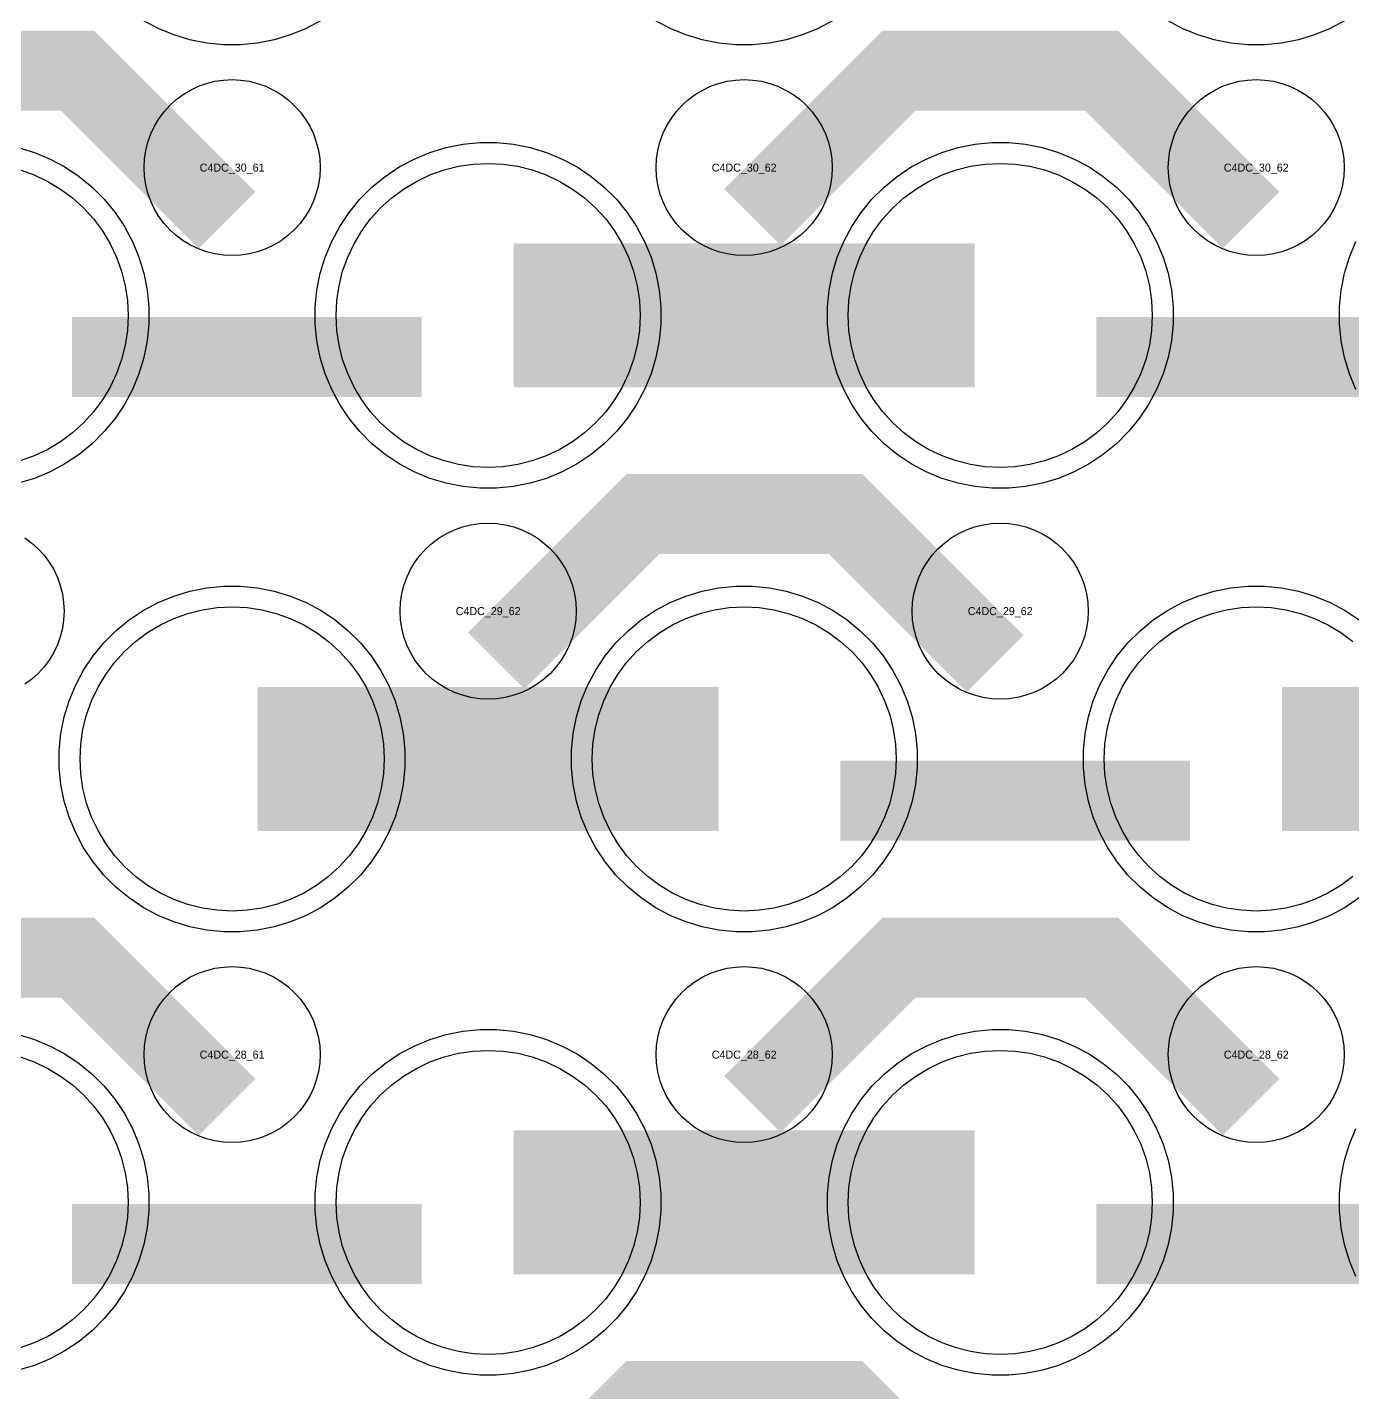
# Model space of a CAD drawing. Extents: x -11880 to 11880, y -14992 to 14992.
# Drawn here: x 7696 to 8110.1, y -11019.2 to -10592.6 of the extents above; entities that cross this region are included whole.
import ezdxf
from ezdxf.enums import TextEntityAlignment as Align

# ---------------------------------------------------------------- set-up
doc = ezdxf.new("R2010")
doc.units = 0
doc.header["$MEASUREMENT"] = 0
for name, color, linetype in [('GDS_775_DT_237', 138, 'CONTINUOUS'), ('RDL1_FS', 34, 'CONTINUOUS'), ('RDL_BS', 160, 'CONTINUOUS')]:
    doc.layers.add(name, color=color, linetype=linetype)

msp = doc.modelspace()

# ---------------------------------------------------------------- linework, layer by layer
at = {"layer": 'RDL1_FS', "color": 241, "true_color": 0xf7abae}
for points in [[(7693.791, -10637.176), (7698.181, -10638.748), (7702.395, -10640.74), (7706.395, -10643.138), (7710.14, -10645.916), (7713.594, -10649.046), (7716.724, -10652.5), (7719.502, -10656.245), (7721.9, -10660.245), (7723.892, -10664.459), (7725.464, -10668.849), (7726.596, -10673.372), (7727.28, -10677.983), (7727.509, -10682.64), (7727.28, -10687.297), (7726.596, -10691.908), (7725.464, -10696.431), (7723.892, -10700.821), (7721.9, -10705.035), (7719.502, -10709.035), (7716.724, -10712.78), (7713.594, -10716.234), (7710.14, -10719.364), (7706.395, -10722.142), (7702.395, -10724.54), (7698.181, -10726.532), (7693.791, -10728.104)], [(7693.791, -10914.306), (7698.181, -10915.878), (7702.395, -10917.87), (7706.395, -10920.268), (7710.14, -10923.046), (7713.594, -10926.176), (7716.724, -10929.63), (7719.502, -10933.375), (7721.9, -10937.375), (7723.892, -10941.589), (7725.464, -10945.979), (7726.596, -10950.502), (7727.28, -10955.113), (7727.509, -10959.77), (7727.28, -10964.427), (7726.596, -10969.038), (7725.464, -10973.561), (7723.892, -10977.951), (7721.9, -10982.165), (7719.502, -10986.165), (7716.724, -10989.91), (7713.594, -10993.364), (7710.14, -10996.494), (7706.395, -10999.272), (7702.395, -11001.67), (7698.181, -11003.662), (7693.791, -11005.234)]]:
    msp.add_lwpolyline(points, dxfattribs=at)
for points in [[(7840, -10730.149), (7835.343, -10729.92), (7830.732, -10729.236), (7826.209, -10728.104), (7821.819, -10726.532), (7817.605, -10724.54), (7813.605, -10722.142), (7809.86, -10719.364), (7806.406, -10716.234), (7803.276, -10712.78), (7800.498, -10709.035), (7798.1, -10705.035), (7796.108, -10700.821), (7794.536, -10696.431), (7793.404, -10691.908), (7792.72, -10687.297), (7792.491, -10682.64), (7792.72, -10677.983), (7793.404, -10673.372), (7794.536, -10668.849), (7796.108, -10664.459), (7798.1, -10660.245), (7800.498, -10656.245), (7803.276, -10652.5), (7806.406, -10649.046), (7809.86, -10645.916), (7813.605, -10643.138), (7817.605, -10640.74), (7821.819, -10638.748), (7826.209, -10637.176), (7830.732, -10636.044), (7835.343, -10635.36), (7840, -10635.131), (7844.657, -10635.36), (7849.268, -10636.044), (7853.791, -10637.176), (7858.181, -10638.748), (7862.395, -10640.74), (7866.395, -10643.138), (7870.14, -10645.916), (7873.594, -10649.046), (7876.724, -10652.5), (7879.502, -10656.245), (7881.9, -10660.245), (7883.892, -10664.459), (7885.464, -10668.849), (7886.596, -10673.372), (7887.28, -10677.983), (7887.509, -10682.64), (7887.28, -10687.297), (7886.596, -10691.908), (7885.464, -10696.431), (7883.892, -10700.821), (7881.9, -10705.035), (7879.502, -10709.035), (7876.724, -10712.78), (7873.594, -10716.234), (7870.14, -10719.364), (7866.395, -10722.142), (7862.395, -10724.54), (7858.181, -10726.532), (7853.791, -10728.104), (7849.268, -10729.236), (7844.657, -10729.92)], [(8000, -10730.149), (7995.343, -10729.92), (7990.732, -10729.236), (7986.209, -10728.104), (7981.819, -10726.532), (7977.605, -10724.54), (7973.605, -10722.142), (7969.86, -10719.364), (7966.406, -10716.234), (7963.276, -10712.78), (7960.498, -10709.035), (7958.1, -10705.035), (7956.108, -10700.821), (7954.536, -10696.431), (7953.404, -10691.908), (7952.72, -10687.297), (7952.491, -10682.64), (7952.72, -10677.983), (7953.404, -10673.372), (7954.536, -10668.849), (7956.108, -10664.459), (7958.1, -10660.245), (7960.498, -10656.245), (7963.276, -10652.5), (7966.406, -10649.046), (7969.86, -10645.916), (7973.605, -10643.138), (7977.605, -10640.74), (7981.819, -10638.748), (7986.209, -10637.176), (7990.732, -10636.044), (7995.343, -10635.36), (8000, -10635.131), (8004.657, -10635.36), (8009.268, -10636.044), (8013.791, -10637.176), (8018.181, -10638.748), (8022.395, -10640.74), (8026.395, -10643.138), (8030.14, -10645.916), (8033.594, -10649.046), (8036.724, -10652.5), (8039.502, -10656.245), (8041.9, -10660.245), (8043.892, -10664.459), (8045.464, -10668.849), (8046.596, -10673.372), (8047.28, -10677.983), (8047.509, -10682.64), (8047.28, -10687.297), (8046.596, -10691.908), (8045.464, -10696.431), (8043.892, -10700.821), (8041.9, -10705.035), (8039.502, -10709.035), (8036.724, -10712.78), (8033.594, -10716.234), (8030.14, -10719.364), (8026.395, -10722.142), (8022.395, -10724.54), (8018.181, -10726.532), (8013.791, -10728.104), (8009.268, -10729.236), (8004.657, -10729.92)], [(7840, -11007.279), (7835.343, -11007.05), (7830.732, -11006.366), (7826.209, -11005.234), (7821.819, -11003.662), (7817.605, -11001.67), (7813.605, -10999.272), (7809.86, -10996.494), (7806.406, -10993.364), (7803.276, -10989.91), (7800.498, -10986.165), (7798.1, -10982.165), (7796.108, -10977.951), (7794.536, -10973.561), (7793.404, -10969.038), (7792.72, -10964.427), (7792.491, -10959.77), (7792.72, -10955.113), (7793.404, -10950.502), (7794.536, -10945.979), (7796.108, -10941.589), (7798.1, -10937.375), (7800.498, -10933.375), (7803.276, -10929.63), (7806.406, -10926.176), (7809.86, -10923.046), (7813.605, -10920.268), (7817.605, -10917.87), (7821.819, -10915.878), (7826.209, -10914.306), (7830.732, -10913.174), (7835.343, -10912.49), (7840, -10912.261), (7844.657, -10912.49), (7849.268, -10913.174), (7853.791, -10914.306), (7858.181, -10915.878), (7862.395, -10917.87), (7866.395, -10920.268), (7870.14, -10923.046), (7873.594, -10926.176), (7876.724, -10929.63), (7879.502, -10933.375), (7881.9, -10937.375), (7883.892, -10941.589), (7885.464, -10945.979), (7886.596, -10950.502), (7887.28, -10955.113), (7887.509, -10959.77), (7887.28, -10964.427), (7886.596, -10969.038), (7885.464, -10973.561), (7883.892, -10977.951), (7881.9, -10982.165), (7879.502, -10986.165), (7876.724, -10989.91), (7873.594, -10993.364), (7870.14, -10996.494), (7866.395, -10999.272), (7862.395, -11001.67), (7858.181, -11003.662), (7853.791, -11005.234), (7849.268, -11006.366), (7844.657, -11007.05)], [(8000, -11007.279), (7995.343, -11007.05), (7990.732, -11006.366), (7986.209, -11005.234), (7981.819, -11003.662), (7977.605, -11001.67), (7973.605, -10999.272), (7969.86, -10996.494), (7966.406, -10993.364), (7963.276, -10989.91), (7960.498, -10986.165), (7958.1, -10982.165), (7956.108, -10977.951), (7954.536, -10973.561), (7953.404, -10969.038), (7952.72, -10964.427), (7952.491, -10959.77), (7952.72, -10955.113), (7953.404, -10950.502), (7954.536, -10945.979), (7956.108, -10941.589), (7958.1, -10937.375), (7960.498, -10933.375), (7963.276, -10929.63), (7966.406, -10926.176), (7969.86, -10923.046), (7973.605, -10920.268), (7977.605, -10917.87), (7981.819, -10915.878), (7986.209, -10914.306), (7990.732, -10913.174), (7995.343, -10912.49), (8000, -10912.261), (8004.657, -10912.49), (8009.268, -10913.174), (8013.791, -10914.306), (8018.181, -10915.878), (8022.395, -10917.87), (8026.395, -10920.268), (8030.14, -10923.046), (8033.594, -10926.176), (8036.724, -10929.63), (8039.502, -10933.375), (8041.9, -10937.375), (8043.892, -10941.589), (8045.464, -10945.979), (8046.596, -10950.502), (8047.28, -10955.113), (8047.509, -10959.77), (8047.28, -10964.427), (8046.596, -10969.038), (8045.464, -10973.561), (8043.892, -10977.951), (8041.9, -10982.165), (8039.502, -10986.165), (8036.724, -10989.91), (8033.594, -10993.364), (8030.14, -10996.494), (8026.395, -10999.272), (8022.395, -11001.67), (8018.181, -11003.662), (8013.791, -11005.234), (8009.268, -11006.366), (8004.657, -11007.05)]]:
    msp.add_lwpolyline(points, close=True, dxfattribs=at)
for points in [[(7848.002, -10682.64, 45, 45, 0), (7920.002, -10682.64, 45, 45, 0)], [(7920.002, -10682.64, 45, 45, 0), (7992.002, -10682.64, 45, 45, 0)], [(7848.002, -10959.77, 45, 45, 0), (7920.002, -10959.77, 45, 45, 0)], [(7920.002, -10959.77, 45, 45, 0), (7992.002, -10959.77, 45, 45, 0)]]:
    msp.add_lwpolyline(points, format="xyseb", dxfattribs=at)
at = {"layer": 'RDL1_FS'}
for points in [[(7760, -10868.714), (7755.343, -10868.485), (7750.732, -10867.801), (7746.209, -10866.669), (7741.819, -10865.097), (7737.605, -10863.105), (7733.605, -10860.707), (7729.86, -10857.929), (7726.406, -10854.799), (7723.276, -10851.345), (7720.498, -10847.6), (7718.1, -10843.6), (7716.108, -10839.386), (7714.536, -10834.996), (7713.404, -10830.473), (7712.72, -10825.862), (7712.491, -10821.205), (7712.72, -10816.548), (7713.404, -10811.937), (7714.536, -10807.414), (7716.108, -10803.024), (7718.1, -10798.81), (7720.498, -10794.81), (7723.276, -10791.065), (7726.406, -10787.611), (7729.86, -10784.481), (7733.605, -10781.703), (7737.605, -10779.305), (7741.819, -10777.313), (7746.209, -10775.741), (7750.732, -10774.609), (7755.343, -10773.925), (7760, -10773.696), (7764.657, -10773.925), (7769.268, -10774.609), (7773.791, -10775.741), (7778.181, -10777.313), (7782.395, -10779.305), (7786.395, -10781.703), (7790.14, -10784.481), (7793.594, -10787.611), (7796.724, -10791.065), (7799.502, -10794.81), (7801.9, -10798.81), (7803.892, -10803.024), (7805.464, -10807.414), (7806.596, -10811.937), (7807.28, -10816.548), (7807.509, -10821.205), (7807.28, -10825.862), (7806.596, -10830.473), (7805.464, -10834.996), (7803.892, -10839.386), (7801.9, -10843.6), (7799.502, -10847.6), (7796.724, -10851.345), (7793.594, -10854.799), (7790.14, -10857.929), (7786.395, -10860.707), (7782.395, -10863.105), (7778.181, -10865.097), (7773.791, -10866.669), (7769.268, -10867.801), (7764.657, -10868.485)], [(7920, -10868.714), (7915.343, -10868.485), (7910.732, -10867.801), (7906.209, -10866.669), (7901.819, -10865.097), (7897.605, -10863.105), (7893.605, -10860.707), (7889.86, -10857.929), (7886.406, -10854.799), (7883.276, -10851.345), (7880.498, -10847.6), (7878.1, -10843.6), (7876.108, -10839.386), (7874.536, -10834.996), (7873.404, -10830.473), (7872.72, -10825.862), (7872.491, -10821.205), (7872.72, -10816.548), (7873.404, -10811.937), (7874.536, -10807.414), (7876.108, -10803.024), (7878.1, -10798.81), (7880.498, -10794.81), (7883.276, -10791.065), (7886.406, -10787.611), (7889.86, -10784.481), (7893.605, -10781.703), (7897.605, -10779.305), (7901.819, -10777.313), (7906.209, -10775.741), (7910.732, -10774.609), (7915.343, -10773.925), (7920, -10773.696), (7924.657, -10773.925), (7929.268, -10774.609), (7933.791, -10775.741), (7938.181, -10777.313), (7942.395, -10779.305), (7946.395, -10781.703), (7950.14, -10784.481), (7953.594, -10787.611), (7956.724, -10791.065), (7959.502, -10794.81), (7961.9, -10798.81), (7963.892, -10803.024), (7965.464, -10807.414), (7966.596, -10811.937), (7967.28, -10816.548), (7967.509, -10821.205), (7967.28, -10825.862), (7966.596, -10830.473), (7965.464, -10834.996), (7963.892, -10839.386), (7961.9, -10843.6), (7959.502, -10847.6), (7956.724, -10851.345), (7953.594, -10854.799), (7950.14, -10857.929), (7946.395, -10860.707), (7942.395, -10863.105), (7938.181, -10865.097), (7933.791, -10866.669), (7929.268, -10867.801), (7924.657, -10868.485)]]:
    msp.add_lwpolyline(points, close=True, dxfattribs=at)
msp.add_lwpolyline([(8110.14, -10857.929), (8106.395, -10860.707), (8102.395, -10863.105), (8098.181, -10865.097), (8093.791, -10866.669), (8089.268, -10867.801), (8084.657, -10868.485), (8080, -10868.714), (8075.343, -10868.485), (8070.732, -10867.801), (8066.209, -10866.669), (8061.819, -10865.097), (8057.605, -10863.105), (8053.605, -10860.707), (8049.86, -10857.929), (8046.406, -10854.799), (8043.276, -10851.345), (8040.498, -10847.6), (8038.1, -10843.6), (8036.108, -10839.386), (8034.536, -10834.996), (8033.404, -10830.473), (8032.72, -10825.862), (8032.491, -10821.205), (8032.72, -10816.548), (8033.404, -10811.937), (8034.536, -10807.414), (8036.108, -10803.024), (8038.1, -10798.81), (8040.498, -10794.81), (8043.276, -10791.065), (8046.406, -10787.611), (8049.86, -10784.481), (8053.605, -10781.703), (8057.605, -10779.305), (8061.819, -10777.313), (8066.209, -10775.741), (8070.732, -10774.609), (8075.343, -10773.925), (8080, -10773.696), (8084.657, -10773.925), (8089.268, -10774.609), (8093.791, -10775.741), (8098.181, -10777.313), (8102.395, -10779.305), (8106.395, -10781.703), (8110.14, -10784.481)], dxfattribs=at)
for points in [[(7768.002, -10821.205, 45, 45, 0), (7840.002, -10821.205, 45, 45, 0)], [(7840.002, -10821.205, 45, 45, 0), (7912.002, -10821.205, 45, 45, 0)], [(8088.002, -10821.205, 45, 45, 0), (8160.002, -10821.205, 45, 45, 0)]]:
    msp.add_lwpolyline(points, format="xyseb", dxfattribs=at)
at = {"layer": 'RDL_BS'}
for points in [[(7787.777, -10590.463), (7783.115, -10592.955), (7778.205, -10594.986), (7773.165, -10596.517), (7767.938, -10597.563), (7762.644, -10598.08), (7757.356, -10598.08), (7752.062, -10597.563), (7746.835, -10596.517), (7741.795, -10594.986), (7736.885, -10592.955), (7732.223, -10590.463)], [(7947.777, -10590.463), (7943.115, -10592.955), (7938.205, -10594.986), (7933.165, -10596.517), (7927.938, -10597.563), (7922.644, -10598.08), (7917.356, -10598.08), (7912.062, -10597.563), (7906.835, -10596.517), (7901.795, -10594.986), (7896.885, -10592.955), (7892.223, -10590.463)], [(8107.777, -10590.463), (8103.115, -10592.955), (8098.205, -10594.986), (8093.165, -10596.517), (8087.938, -10597.563), (8082.644, -10598.08), (8077.356, -10598.08), (8072.062, -10597.563), (8066.835, -10596.517), (8061.795, -10594.986), (8056.885, -10592.955), (8052.223, -10590.463)], [(7695.28, -10752.16), (7697.443, -10753.763), (7699.442, -10755.575), (7701.254, -10757.574), (7702.857, -10759.737), (7704.25, -10762.061), (7705.402, -10764.498), (7706.309, -10767.033), (7706.966, -10769.652), (7707.362, -10772.324), (7707.494, -10775.017), (7707.362, -10777.71), (7706.966, -10780.382), (7706.309, -10783.001), (7705.402, -10785.536), (7704.25, -10787.973), (7702.857, -10790.297), (7701.254, -10792.46), (7699.442, -10794.459), (7697.443, -10796.271), (7695.28, -10797.874)], [(8112.191, -10864.641), (8107.777, -10867.588), (8103.115, -10870.08), (8098.205, -10872.111), (8093.165, -10873.642), (8087.938, -10874.688), (8082.644, -10875.205), (8077.356, -10875.205), (8072.062, -10874.688), (8066.835, -10873.642), (8061.795, -10872.111), (8056.885, -10870.08), (8052.223, -10867.588), (8047.809, -10864.641), (8043.708, -10861.279), (8039.926, -10857.497), (8036.564, -10853.396), (8033.617, -10848.982), (8031.125, -10844.32), (8029.094, -10839.41), (8027.563, -10834.37), (8026.517, -10829.143), (8026, -10823.849), (8026, -10818.561), (8026.517, -10813.267), (8027.563, -10808.04), (8029.094, -10803), (8031.125, -10798.09), (8033.617, -10793.428), (8036.564, -10789.014), (8039.926, -10784.913), (8043.708, -10781.131), (8047.809, -10777.769), (8052.223, -10774.822), (8056.885, -10772.33), (8061.795, -10770.299), (8066.835, -10768.768), (8072.062, -10767.722), (8077.356, -10767.205), (8082.644, -10767.205), (8087.938, -10767.722), (8093.165, -10768.768), (8098.205, -10770.299), (8103.115, -10772.33), (8107.777, -10774.822), (8112.191, -10777.769)]]:
    msp.add_lwpolyline(points, dxfattribs=at)
for points in [[(7758.401, -10652.853, 25, 25, 0), (7711.687, -10606.139, 25, 25, 0), (7681.929, -10606.139, 25, 25, 0)], [(7922.562, -10651.954, 25, 25, 0), (7968.377, -10606.139, 25, 25, 0), (8001.93, -10606.139, 25, 25, 0)], [(8078.401, -10652.853, 25, 25, 0), (8031.687, -10606.139, 25, 25, 0), (8001.929, -10606.139, 25, 25, 0)], [(7842.562, -10790.519, 25, 25, 0), (7888.377, -10744.704, 25, 25, 0), (7921.93, -10744.704, 25, 25, 0)], [(7998.401, -10791.418, 25, 25, 0), (7951.687, -10744.704, 25, 25, 0), (7921.929, -10744.704, 25, 25, 0)], [(7950.016, -10834.218, 25, 25, 0), (8059.281, -10834.218, 25, 25, 0)], [(7758.401, -10929.983, 25, 25, 0), (7711.687, -10883.269, 25, 25, 0), (7681.929, -10883.269, 25, 25, 0)], [(7922.562, -10929.084, 25, 25, 0), (7968.377, -10883.269, 25, 25, 0), (8001.93, -10883.269, 25, 25, 0)], [(8078.401, -10929.983, 25, 25, 0), (8031.687, -10883.269, 25, 25, 0), (8001.929, -10883.269, 25, 25, 0)], [(7842.562, -11067.649, 25, 25, 0), (7888.377, -11021.834, 25, 25, 0), (7921.93, -11021.834, 25, 25, 0)], [(7998.401, -11068.548, 25, 25, 0), (7951.687, -11021.834, 25, 25, 0), (7921.929, -11021.834, 25, 25, 0)]]:
    msp.add_lwpolyline(points, format="xyseb", dxfattribs=at)
for points in [[(7760, -10663.946), (7757.307, -10663.814), (7754.635, -10663.418), (7752.016, -10662.761), (7749.481, -10661.854), (7747.044, -10660.702), (7744.72, -10659.309), (7742.557, -10657.706), (7740.558, -10655.894), (7738.746, -10653.895), (7737.143, -10651.732), (7735.75, -10649.408), (7734.598, -10646.971), (7733.691, -10644.436), (7733.034, -10641.817), (7732.638, -10639.145), (7732.506, -10636.452), (7732.638, -10633.759), (7733.034, -10631.087), (7733.691, -10628.468), (7734.598, -10625.933), (7735.75, -10623.496), (7737.143, -10621.172), (7738.746, -10619.009), (7740.558, -10617.01), (7742.557, -10615.198), (7744.72, -10613.595), (7747.044, -10612.202), (7749.481, -10611.05), (7752.016, -10610.143), (7754.635, -10609.486), (7757.307, -10609.09), (7760, -10608.958), (7762.693, -10609.09), (7765.365, -10609.486), (7767.984, -10610.143), (7770.519, -10611.05), (7772.956, -10612.202), (7775.28, -10613.595), (7777.443, -10615.198), (7779.442, -10617.01), (7781.254, -10619.009), (7782.857, -10621.172), (7784.25, -10623.496), (7785.402, -10625.933), (7786.309, -10628.468), (7786.966, -10631.087), (7787.362, -10633.759), (7787.494, -10636.452), (7787.362, -10639.145), (7786.966, -10641.817), (7786.309, -10644.436), (7785.402, -10646.971), (7784.25, -10649.408), (7782.857, -10651.732), (7781.254, -10653.895), (7779.442, -10655.894), (7777.443, -10657.706), (7775.28, -10659.309), (7772.956, -10660.702), (7770.519, -10661.854), (7767.984, -10662.761), (7765.365, -10663.418), (7762.693, -10663.814)], [(7920, -10663.946), (7917.307, -10663.814), (7914.635, -10663.418), (7912.016, -10662.761), (7909.481, -10661.854), (7907.044, -10660.702), (7904.72, -10659.309), (7902.557, -10657.706), (7900.558, -10655.894), (7898.746, -10653.895), (7897.143, -10651.732), (7895.75, -10649.408), (7894.598, -10646.971), (7893.691, -10644.436), (7893.034, -10641.817), (7892.638, -10639.145), (7892.506, -10636.452), (7892.638, -10633.759), (7893.034, -10631.087), (7893.691, -10628.468), (7894.598, -10625.933), (7895.75, -10623.496), (7897.143, -10621.172), (7898.746, -10619.009), (7900.558, -10617.01), (7902.557, -10615.198), (7904.72, -10613.595), (7907.044, -10612.202), (7909.481, -10611.05), (7912.016, -10610.143), (7914.635, -10609.486), (7917.307, -10609.09), (7920, -10608.958), (7922.693, -10609.09), (7925.365, -10609.486), (7927.984, -10610.143), (7930.519, -10611.05), (7932.956, -10612.202), (7935.28, -10613.595), (7937.443, -10615.198), (7939.442, -10617.01), (7941.254, -10619.009), (7942.857, -10621.172), (7944.25, -10623.496), (7945.402, -10625.933), (7946.309, -10628.468), (7946.966, -10631.087), (7947.362, -10633.759), (7947.494, -10636.452), (7947.362, -10639.145), (7946.966, -10641.817), (7946.309, -10644.436), (7945.402, -10646.971), (7944.25, -10649.408), (7942.857, -10651.732), (7941.254, -10653.895), (7939.442, -10655.894), (7937.443, -10657.706), (7935.28, -10659.309), (7932.956, -10660.702), (7930.519, -10661.854), (7927.984, -10662.761), (7925.365, -10663.418), (7922.693, -10663.814)], [(8080, -10663.946), (8077.307, -10663.814), (8074.635, -10663.418), (8072.016, -10662.761), (8069.481, -10661.854), (8067.044, -10660.702), (8064.72, -10659.309), (8062.557, -10657.706), (8060.558, -10655.894), (8058.746, -10653.895), (8057.143, -10651.732), (8055.75, -10649.408), (8054.598, -10646.971), (8053.691, -10644.436), (8053.034, -10641.817), (8052.638, -10639.145), (8052.506, -10636.452), (8052.638, -10633.759), (8053.034, -10631.087), (8053.691, -10628.468), (8054.598, -10625.933), (8055.75, -10623.496), (8057.143, -10621.172), (8058.746, -10619.009), (8060.558, -10617.01), (8062.557, -10615.198), (8064.72, -10613.595), (8067.044, -10612.202), (8069.481, -10611.05), (8072.016, -10610.143), (8074.635, -10609.486), (8077.307, -10609.09), (8080, -10608.958), (8082.693, -10609.09), (8085.365, -10609.486), (8087.984, -10610.143), (8090.519, -10611.05), (8092.956, -10612.202), (8095.28, -10613.595), (8097.443, -10615.198), (8099.442, -10617.01), (8101.254, -10619.009), (8102.857, -10621.172), (8104.25, -10623.496), (8105.402, -10625.933), (8106.309, -10628.468), (8106.966, -10631.087), (8107.362, -10633.759), (8107.494, -10636.452), (8107.362, -10639.145), (8106.966, -10641.817), (8106.309, -10644.436), (8105.402, -10646.971), (8104.25, -10649.408), (8102.857, -10651.732), (8101.254, -10653.895), (8099.442, -10655.894), (8097.443, -10657.706), (8095.28, -10659.309), (8092.956, -10660.702), (8090.519, -10661.854), (8087.984, -10662.761), (8085.365, -10663.418), (8082.693, -10663.814)], [(7840, -10802.511), (7837.307, -10802.379), (7834.635, -10801.983), (7832.016, -10801.326), (7829.481, -10800.419), (7827.044, -10799.267), (7824.72, -10797.874), (7822.557, -10796.271), (7820.558, -10794.459), (7818.746, -10792.46), (7817.143, -10790.297), (7815.75, -10787.973), (7814.598, -10785.536), (7813.691, -10783.001), (7813.034, -10780.382), (7812.638, -10777.71), (7812.506, -10775.017), (7812.638, -10772.324), (7813.034, -10769.652), (7813.691, -10767.033), (7814.598, -10764.498), (7815.75, -10762.061), (7817.143, -10759.737), (7818.746, -10757.574), (7820.558, -10755.575), (7822.557, -10753.763), (7824.72, -10752.16), (7827.044, -10750.767), (7829.481, -10749.615), (7832.016, -10748.708), (7834.635, -10748.051), (7837.307, -10747.655), (7840, -10747.523), (7842.693, -10747.655), (7845.365, -10748.051), (7847.984, -10748.708), (7850.519, -10749.615), (7852.956, -10750.767), (7855.28, -10752.16), (7857.443, -10753.763), (7859.442, -10755.575), (7861.254, -10757.574), (7862.857, -10759.737), (7864.25, -10762.061), (7865.402, -10764.498), (7866.309, -10767.033), (7866.966, -10769.652), (7867.362, -10772.324), (7867.494, -10775.017), (7867.362, -10777.71), (7866.966, -10780.382), (7866.309, -10783.001), (7865.402, -10785.536), (7864.25, -10787.973), (7862.857, -10790.297), (7861.254, -10792.46), (7859.442, -10794.459), (7857.443, -10796.271), (7855.28, -10797.874), (7852.956, -10799.267), (7850.519, -10800.419), (7847.984, -10801.326), (7845.365, -10801.983), (7842.693, -10802.379)], [(8000, -10802.511), (7997.307, -10802.379), (7994.635, -10801.983), (7992.016, -10801.326), (7989.481, -10800.419), (7987.044, -10799.267), (7984.72, -10797.874), (7982.557, -10796.271), (7980.558, -10794.459), (7978.746, -10792.46), (7977.143, -10790.297), (7975.75, -10787.973), (7974.598, -10785.536), (7973.691, -10783.001), (7973.034, -10780.382), (7972.638, -10777.71), (7972.506, -10775.017), (7972.638, -10772.324), (7973.034, -10769.652), (7973.691, -10767.033), (7974.598, -10764.498), (7975.75, -10762.061), (7977.143, -10759.737), (7978.746, -10757.574), (7980.558, -10755.575), (7982.557, -10753.763), (7984.72, -10752.16), (7987.044, -10750.767), (7989.481, -10749.615), (7992.016, -10748.708), (7994.635, -10748.051), (7997.307, -10747.655), (8000, -10747.523), (8002.693, -10747.655), (8005.365, -10748.051), (8007.984, -10748.708), (8010.519, -10749.615), (8012.956, -10750.767), (8015.28, -10752.16), (8017.443, -10753.763), (8019.442, -10755.575), (8021.254, -10757.574), (8022.857, -10759.737), (8024.25, -10762.061), (8025.402, -10764.498), (8026.309, -10767.033), (8026.966, -10769.652), (8027.362, -10772.324), (8027.494, -10775.017), (8027.362, -10777.71), (8026.966, -10780.382), (8026.309, -10783.001), (8025.402, -10785.536), (8024.25, -10787.973), (8022.857, -10790.297), (8021.254, -10792.46), (8019.442, -10794.459), (8017.443, -10796.271), (8015.28, -10797.874), (8012.956, -10799.267), (8010.519, -10800.419), (8007.984, -10801.326), (8005.365, -10801.983), (8002.693, -10802.379)], [(7757.356, -10875.205), (7752.062, -10874.688), (7746.835, -10873.642), (7741.795, -10872.111), (7736.885, -10870.08), (7732.223, -10867.588), (7727.809, -10864.641), (7723.708, -10861.279), (7719.926, -10857.497), (7716.564, -10853.396), (7713.617, -10848.982), (7711.125, -10844.32), (7709.094, -10839.41), (7707.563, -10834.37), (7706.517, -10829.143), (7706, -10823.849), (7706, -10818.561), (7706.517, -10813.267), (7707.563, -10808.04), (7709.094, -10803), (7711.125, -10798.09), (7713.617, -10793.428), (7716.564, -10789.014), (7719.926, -10784.913), (7723.708, -10781.131), (7727.809, -10777.769), (7732.223, -10774.822), (7736.885, -10772.33), (7741.795, -10770.299), (7746.835, -10768.768), (7752.062, -10767.722), (7757.356, -10767.205), (7762.644, -10767.205), (7767.938, -10767.722), (7773.165, -10768.768), (7778.205, -10770.299), (7783.115, -10772.33), (7787.777, -10774.822), (7792.191, -10777.769), (7796.292, -10781.131), (7800.074, -10784.913), (7803.436, -10789.014), (7806.383, -10793.428), (7808.875, -10798.09), (7810.906, -10803), (7812.437, -10808.04), (7813.483, -10813.267), (7814, -10818.561), (7814, -10823.849), (7813.483, -10829.143), (7812.437, -10834.37), (7810.906, -10839.41), (7808.875, -10844.32), (7806.383, -10848.982), (7803.436, -10853.396), (7800.074, -10857.497), (7796.292, -10861.279), (7792.191, -10864.641), (7787.777, -10867.588), (7783.115, -10870.08), (7778.205, -10872.111), (7773.165, -10873.642), (7767.938, -10874.688), (7762.644, -10875.205)], [(7917.356, -10875.205), (7912.062, -10874.688), (7906.835, -10873.642), (7901.795, -10872.111), (7896.885, -10870.08), (7892.223, -10867.588), (7887.809, -10864.641), (7883.708, -10861.279), (7879.926, -10857.497), (7876.564, -10853.396), (7873.617, -10848.982), (7871.125, -10844.32), (7869.094, -10839.41), (7867.563, -10834.37), (7866.517, -10829.143), (7866, -10823.849), (7866, -10818.561), (7866.517, -10813.267), (7867.563, -10808.04), (7869.094, -10803), (7871.125, -10798.09), (7873.617, -10793.428), (7876.564, -10789.014), (7879.926, -10784.913), (7883.708, -10781.131), (7887.809, -10777.769), (7892.223, -10774.822), (7896.885, -10772.33), (7901.795, -10770.299), (7906.835, -10768.768), (7912.062, -10767.722), (7917.356, -10767.205), (7922.644, -10767.205), (7927.938, -10767.722), (7933.165, -10768.768), (7938.205, -10770.299), (7943.115, -10772.33), (7947.777, -10774.822), (7952.191, -10777.769), (7956.292, -10781.131), (7960.074, -10784.913), (7963.436, -10789.014), (7966.383, -10793.428), (7968.875, -10798.09), (7970.906, -10803), (7972.437, -10808.04), (7973.483, -10813.267), (7974, -10818.561), (7974, -10823.849), (7973.483, -10829.143), (7972.437, -10834.37), (7970.906, -10839.41), (7968.875, -10844.32), (7966.383, -10848.982), (7963.436, -10853.396), (7960.074, -10857.497), (7956.292, -10861.279), (7952.191, -10864.641), (7947.777, -10867.588), (7943.115, -10870.08), (7938.205, -10872.111), (7933.165, -10873.642), (7927.938, -10874.688), (7922.644, -10875.205)], [(7760, -10941.076), (7757.307, -10940.944), (7754.635, -10940.548), (7752.016, -10939.891), (7749.481, -10938.984), (7747.044, -10937.832), (7744.72, -10936.439), (7742.557, -10934.836), (7740.558, -10933.024), (7738.746, -10931.025), (7737.143, -10928.862), (7735.75, -10926.538), (7734.598, -10924.101), (7733.691, -10921.566), (7733.034, -10918.947), (7732.638, -10916.275), (7732.506, -10913.582), (7732.638, -10910.889), (7733.034, -10908.217), (7733.691, -10905.598), (7734.598, -10903.063), (7735.75, -10900.626), (7737.143, -10898.302), (7738.746, -10896.139), (7740.558, -10894.14), (7742.557, -10892.328), (7744.72, -10890.725), (7747.044, -10889.332), (7749.481, -10888.18), (7752.016, -10887.273), (7754.635, -10886.616), (7757.307, -10886.22), (7760, -10886.088), (7762.693, -10886.22), (7765.365, -10886.616), (7767.984, -10887.273), (7770.519, -10888.18), (7772.956, -10889.332), (7775.28, -10890.725), (7777.443, -10892.328), (7779.442, -10894.14), (7781.254, -10896.139), (7782.857, -10898.302), (7784.25, -10900.626), (7785.402, -10903.063), (7786.309, -10905.598), (7786.966, -10908.217), (7787.362, -10910.889), (7787.494, -10913.582), (7787.362, -10916.275), (7786.966, -10918.947), (7786.309, -10921.566), (7785.402, -10924.101), (7784.25, -10926.538), (7782.857, -10928.862), (7781.254, -10931.025), (7779.442, -10933.024), (7777.443, -10934.836), (7775.28, -10936.439), (7772.956, -10937.832), (7770.519, -10938.984), (7767.984, -10939.891), (7765.365, -10940.548), (7762.693, -10940.944)], [(7920, -10941.076), (7917.307, -10940.944), (7914.635, -10940.548), (7912.016, -10939.891), (7909.481, -10938.984), (7907.044, -10937.832), (7904.72, -10936.439), (7902.557, -10934.836), (7900.558, -10933.024), (7898.746, -10931.025), (7897.143, -10928.862), (7895.75, -10926.538), (7894.598, -10924.101), (7893.691, -10921.566), (7893.034, -10918.947), (7892.638, -10916.275), (7892.506, -10913.582), (7892.638, -10910.889), (7893.034, -10908.217), (7893.691, -10905.598), (7894.598, -10903.063), (7895.75, -10900.626), (7897.143, -10898.302), (7898.746, -10896.139), (7900.558, -10894.14), (7902.557, -10892.328), (7904.72, -10890.725), (7907.044, -10889.332), (7909.481, -10888.18), (7912.016, -10887.273), (7914.635, -10886.616), (7917.307, -10886.22), (7920, -10886.088), (7922.693, -10886.22), (7925.365, -10886.616), (7927.984, -10887.273), (7930.519, -10888.18), (7932.956, -10889.332), (7935.28, -10890.725), (7937.443, -10892.328), (7939.442, -10894.14), (7941.254, -10896.139), (7942.857, -10898.302), (7944.25, -10900.626), (7945.402, -10903.063), (7946.309, -10905.598), (7946.966, -10908.217), (7947.362, -10910.889), (7947.494, -10913.582), (7947.362, -10916.275), (7946.966, -10918.947), (7946.309, -10921.566), (7945.402, -10924.101), (7944.25, -10926.538), (7942.857, -10928.862), (7941.254, -10931.025), (7939.442, -10933.024), (7937.443, -10934.836), (7935.28, -10936.439), (7932.956, -10937.832), (7930.519, -10938.984), (7927.984, -10939.891), (7925.365, -10940.548), (7922.693, -10940.944)], [(8080, -10941.076), (8077.307, -10940.944), (8074.635, -10940.548), (8072.016, -10939.891), (8069.481, -10938.984), (8067.044, -10937.832), (8064.72, -10936.439), (8062.557, -10934.836), (8060.558, -10933.024), (8058.746, -10931.025), (8057.143, -10928.862), (8055.75, -10926.538), (8054.598, -10924.101), (8053.691, -10921.566), (8053.034, -10918.947), (8052.638, -10916.275), (8052.506, -10913.582), (8052.638, -10910.889), (8053.034, -10908.217), (8053.691, -10905.598), (8054.598, -10903.063), (8055.75, -10900.626), (8057.143, -10898.302), (8058.746, -10896.139), (8060.558, -10894.14), (8062.557, -10892.328), (8064.72, -10890.725), (8067.044, -10889.332), (8069.481, -10888.18), (8072.016, -10887.273), (8074.635, -10886.616), (8077.307, -10886.22), (8080, -10886.088), (8082.693, -10886.22), (8085.365, -10886.616), (8087.984, -10887.273), (8090.519, -10888.18), (8092.956, -10889.332), (8095.28, -10890.725), (8097.443, -10892.328), (8099.442, -10894.14), (8101.254, -10896.139), (8102.857, -10898.302), (8104.25, -10900.626), (8105.402, -10903.063), (8106.309, -10905.598), (8106.966, -10908.217), (8107.362, -10910.889), (8107.494, -10913.582), (8107.362, -10916.275), (8106.966, -10918.947), (8106.309, -10921.566), (8105.402, -10924.101), (8104.25, -10926.538), (8102.857, -10928.862), (8101.254, -10931.025), (8099.442, -10933.024), (8097.443, -10934.836), (8095.28, -10936.439), (8092.956, -10937.832), (8090.519, -10938.984), (8087.984, -10939.891), (8085.365, -10940.548), (8082.693, -10940.944)]]:
    msp.add_lwpolyline(points, close=True, dxfattribs=at)
at = {"layer": 'RDL_BS', "color": 241, "true_color": 0xf7abae}
for points in [[(7693.165, -10630.203), (7698.205, -10631.734), (7703.115, -10633.765), (7707.777, -10636.257), (7712.191, -10639.204), (7716.292, -10642.566), (7720.074, -10646.348), (7723.436, -10650.449), (7726.383, -10654.863), (7728.875, -10659.525), (7730.906, -10664.435), (7732.437, -10669.475), (7733.483, -10674.702), (7734, -10679.996), (7734, -10685.284), (7733.483, -10690.578), (7732.437, -10695.805), (7730.906, -10700.845), (7728.875, -10705.755), (7726.383, -10710.417), (7723.436, -10714.831), (7720.074, -10718.932), (7716.292, -10722.714), (7712.191, -10726.076), (7707.777, -10729.023), (7703.115, -10731.515), (7698.205, -10733.546), (7693.165, -10735.077)], [(8111.125, -10705.755), (8109.094, -10700.845), (8107.563, -10695.805), (8106.517, -10690.578), (8106, -10685.284), (8106, -10679.996), (8106.517, -10674.702), (8107.563, -10669.475), (8109.094, -10664.435), (8111.125, -10659.525)], [(7693.165, -10907.333), (7698.205, -10908.864), (7703.115, -10910.895), (7707.777, -10913.387), (7712.191, -10916.334), (7716.292, -10919.696), (7720.074, -10923.478), (7723.436, -10927.579), (7726.383, -10931.993), (7728.875, -10936.655), (7730.906, -10941.565), (7732.437, -10946.605), (7733.483, -10951.832), (7734, -10957.126), (7734, -10962.414), (7733.483, -10967.708), (7732.437, -10972.935), (7730.906, -10977.975), (7728.875, -10982.885), (7726.383, -10987.547), (7723.436, -10991.961), (7720.074, -10996.062), (7716.292, -10999.844), (7712.191, -11003.206), (7707.777, -11006.153), (7703.115, -11008.645), (7698.205, -11010.676), (7693.165, -11012.207)], [(8111.125, -10982.885), (8109.094, -10977.975), (8107.563, -10972.935), (8106.517, -10967.708), (8106, -10962.414), (8106, -10957.126), (8106.517, -10951.832), (8107.563, -10946.605), (8109.094, -10941.565), (8111.125, -10936.655)]]:
    msp.add_lwpolyline(points, dxfattribs=at)
for points in [[(7837.356, -10736.64), (7832.062, -10736.123), (7826.835, -10735.077), (7821.795, -10733.546), (7816.885, -10731.515), (7812.223, -10729.023), (7807.809, -10726.076), (7803.708, -10722.714), (7799.926, -10718.932), (7796.564, -10714.831), (7793.617, -10710.417), (7791.125, -10705.755), (7789.094, -10700.845), (7787.563, -10695.805), (7786.517, -10690.578), (7786, -10685.284), (7786, -10679.996), (7786.517, -10674.702), (7787.563, -10669.475), (7789.094, -10664.435), (7791.125, -10659.525), (7793.617, -10654.863), (7796.564, -10650.449), (7799.926, -10646.348), (7803.708, -10642.566), (7807.809, -10639.204), (7812.223, -10636.257), (7816.885, -10633.765), (7821.795, -10631.734), (7826.835, -10630.203), (7832.062, -10629.157), (7837.356, -10628.64), (7842.644, -10628.64), (7847.938, -10629.157), (7853.165, -10630.203), (7858.205, -10631.734), (7863.115, -10633.765), (7867.777, -10636.257), (7872.191, -10639.204), (7876.292, -10642.566), (7880.074, -10646.348), (7883.436, -10650.449), (7886.383, -10654.863), (7888.875, -10659.525), (7890.906, -10664.435), (7892.437, -10669.475), (7893.483, -10674.702), (7894, -10679.996), (7894, -10685.284), (7893.483, -10690.578), (7892.437, -10695.805), (7890.906, -10700.845), (7888.875, -10705.755), (7886.383, -10710.417), (7883.436, -10714.831), (7880.074, -10718.932), (7876.292, -10722.714), (7872.191, -10726.076), (7867.777, -10729.023), (7863.115, -10731.515), (7858.205, -10733.546), (7853.165, -10735.077), (7847.938, -10736.123), (7842.644, -10736.64)], [(7997.356, -10736.64), (7992.062, -10736.123), (7986.835, -10735.077), (7981.795, -10733.546), (7976.885, -10731.515), (7972.223, -10729.023), (7967.809, -10726.076), (7963.708, -10722.714), (7959.926, -10718.932), (7956.564, -10714.831), (7953.617, -10710.417), (7951.125, -10705.755), (7949.094, -10700.845), (7947.563, -10695.805), (7946.517, -10690.578), (7946, -10685.284), (7946, -10679.996), (7946.517, -10674.702), (7947.563, -10669.475), (7949.094, -10664.435), (7951.125, -10659.525), (7953.617, -10654.863), (7956.564, -10650.449), (7959.926, -10646.348), (7963.708, -10642.566), (7967.809, -10639.204), (7972.223, -10636.257), (7976.885, -10633.765), (7981.795, -10631.734), (7986.835, -10630.203), (7992.062, -10629.157), (7997.356, -10628.64), (8002.644, -10628.64), (8007.938, -10629.157), (8013.165, -10630.203), (8018.205, -10631.734), (8023.115, -10633.765), (8027.777, -10636.257), (8032.191, -10639.204), (8036.292, -10642.566), (8040.074, -10646.348), (8043.436, -10650.449), (8046.383, -10654.863), (8048.875, -10659.525), (8050.906, -10664.435), (8052.437, -10669.475), (8053.483, -10674.702), (8054, -10679.996), (8054, -10685.284), (8053.483, -10690.578), (8052.437, -10695.805), (8050.906, -10700.845), (8048.875, -10705.755), (8046.383, -10710.417), (8043.436, -10714.831), (8040.074, -10718.932), (8036.292, -10722.714), (8032.191, -10726.076), (8027.777, -10729.023), (8023.115, -10731.515), (8018.205, -10733.546), (8013.165, -10735.077), (8007.938, -10736.123), (8002.644, -10736.64)], [(7837.356, -11013.77), (7832.062, -11013.253), (7826.835, -11012.207), (7821.795, -11010.676), (7816.885, -11008.645), (7812.223, -11006.153), (7807.809, -11003.206), (7803.708, -10999.844), (7799.926, -10996.062), (7796.564, -10991.961), (7793.617, -10987.547), (7791.125, -10982.885), (7789.094, -10977.975), (7787.563, -10972.935), (7786.517, -10967.708), (7786, -10962.414), (7786, -10957.126), (7786.517, -10951.832), (7787.563, -10946.605), (7789.094, -10941.565), (7791.125, -10936.655), (7793.617, -10931.993), (7796.564, -10927.579), (7799.926, -10923.478), (7803.708, -10919.696), (7807.809, -10916.334), (7812.223, -10913.387), (7816.885, -10910.895), (7821.795, -10908.864), (7826.835, -10907.333), (7832.062, -10906.287), (7837.356, -10905.77), (7842.644, -10905.77), (7847.938, -10906.287), (7853.165, -10907.333), (7858.205, -10908.864), (7863.115, -10910.895), (7867.777, -10913.387), (7872.191, -10916.334), (7876.292, -10919.696), (7880.074, -10923.478), (7883.436, -10927.579), (7886.383, -10931.993), (7888.875, -10936.655), (7890.906, -10941.565), (7892.437, -10946.605), (7893.483, -10951.832), (7894, -10957.126), (7894, -10962.414), (7893.483, -10967.708), (7892.437, -10972.935), (7890.906, -10977.975), (7888.875, -10982.885), (7886.383, -10987.547), (7883.436, -10991.961), (7880.074, -10996.062), (7876.292, -10999.844), (7872.191, -11003.206), (7867.777, -11006.153), (7863.115, -11008.645), (7858.205, -11010.676), (7853.165, -11012.207), (7847.938, -11013.253), (7842.644, -11013.77)], [(7997.356, -11013.77), (7992.062, -11013.253), (7986.835, -11012.207), (7981.795, -11010.676), (7976.885, -11008.645), (7972.223, -11006.153), (7967.809, -11003.206), (7963.708, -10999.844), (7959.926, -10996.062), (7956.564, -10991.961), (7953.617, -10987.547), (7951.125, -10982.885), (7949.094, -10977.975), (7947.563, -10972.935), (7946.517, -10967.708), (7946, -10962.414), (7946, -10957.126), (7946.517, -10951.832), (7947.563, -10946.605), (7949.094, -10941.565), (7951.125, -10936.655), (7953.617, -10931.993), (7956.564, -10927.579), (7959.926, -10923.478), (7963.708, -10919.696), (7967.809, -10916.334), (7972.223, -10913.387), (7976.885, -10910.895), (7981.795, -10908.864), (7986.835, -10907.333), (7992.062, -10906.287), (7997.356, -10905.77), (8002.644, -10905.77), (8007.938, -10906.287), (8013.165, -10907.333), (8018.205, -10908.864), (8023.115, -10910.895), (8027.777, -10913.387), (8032.191, -10916.334), (8036.292, -10919.696), (8040.074, -10923.478), (8043.436, -10927.579), (8046.383, -10931.993), (8048.875, -10936.655), (8050.906, -10941.565), (8052.437, -10946.605), (8053.483, -10951.832), (8054, -10957.126), (8054, -10962.414), (8053.483, -10967.708), (8052.437, -10972.935), (8050.906, -10977.975), (8048.875, -10982.885), (8046.383, -10987.547), (8043.436, -10991.961), (8040.074, -10996.062), (8036.292, -10999.844), (8032.191, -11003.206), (8027.777, -11006.153), (8023.115, -11008.645), (8018.205, -11010.676), (8013.165, -11012.207), (8007.938, -11013.253), (8002.644, -11013.77)]]:
    msp.add_lwpolyline(points, close=True, dxfattribs=at)
for points in [[(7710.016, -10695.653, 25, 25, 0), (7819.281, -10695.653, 25, 25, 0)], [(8030.016, -10695.653, 25, 25, 0), (8139.281, -10695.653, 25, 25, 0)], [(7710.016, -10972.783, 25, 25, 0), (7819.281, -10972.783, 25, 25, 0)], [(8030.016, -10972.783, 25, 25, 0), (8139.281, -10972.783, 25, 25, 0)]]:
    msp.add_lwpolyline(points, format="xyseb", dxfattribs=at)

# ---------------------------------------------------------------- texts
at = {"layer": 'GDS_775_DT_237'}
for s, p in [('C4DC_30_61', (7760, -10636.452)), ('C4DC_30_61', (7760, -10636.452)), ('C4DC_30_62', (7920, -10636.452)), ('C4DC_30_62', (7920, -10636.452)), ('C4DC_30_62', (8080, -10636.452)), ('C4DC_30_62', (8080, -10636.452)), ('C4DC_29_62', (7840, -10775.017)), ('C4DC_29_62', (7840, -10775.017)), ('C4DC_29_62', (8000, -10775.017)), ('C4DC_29_62', (8000, -10775.017)), ('C4DC_28_61', (7760, -10913.582)), ('C4DC_28_61', (7760, -10913.582)), ('C4DC_28_62', (7920, -10913.582)), ('C4DC_28_62', (7920, -10913.582)), ('C4DC_28_62', (8080, -10913.582)), ('C4DC_28_62', (8080, -10913.582))]:
    msp.add_text(s, height=2.5, dxfattribs=at).set_placement(p, align=Align.MIDDLE_CENTER)

doc.saveas('drawing.dxf')
